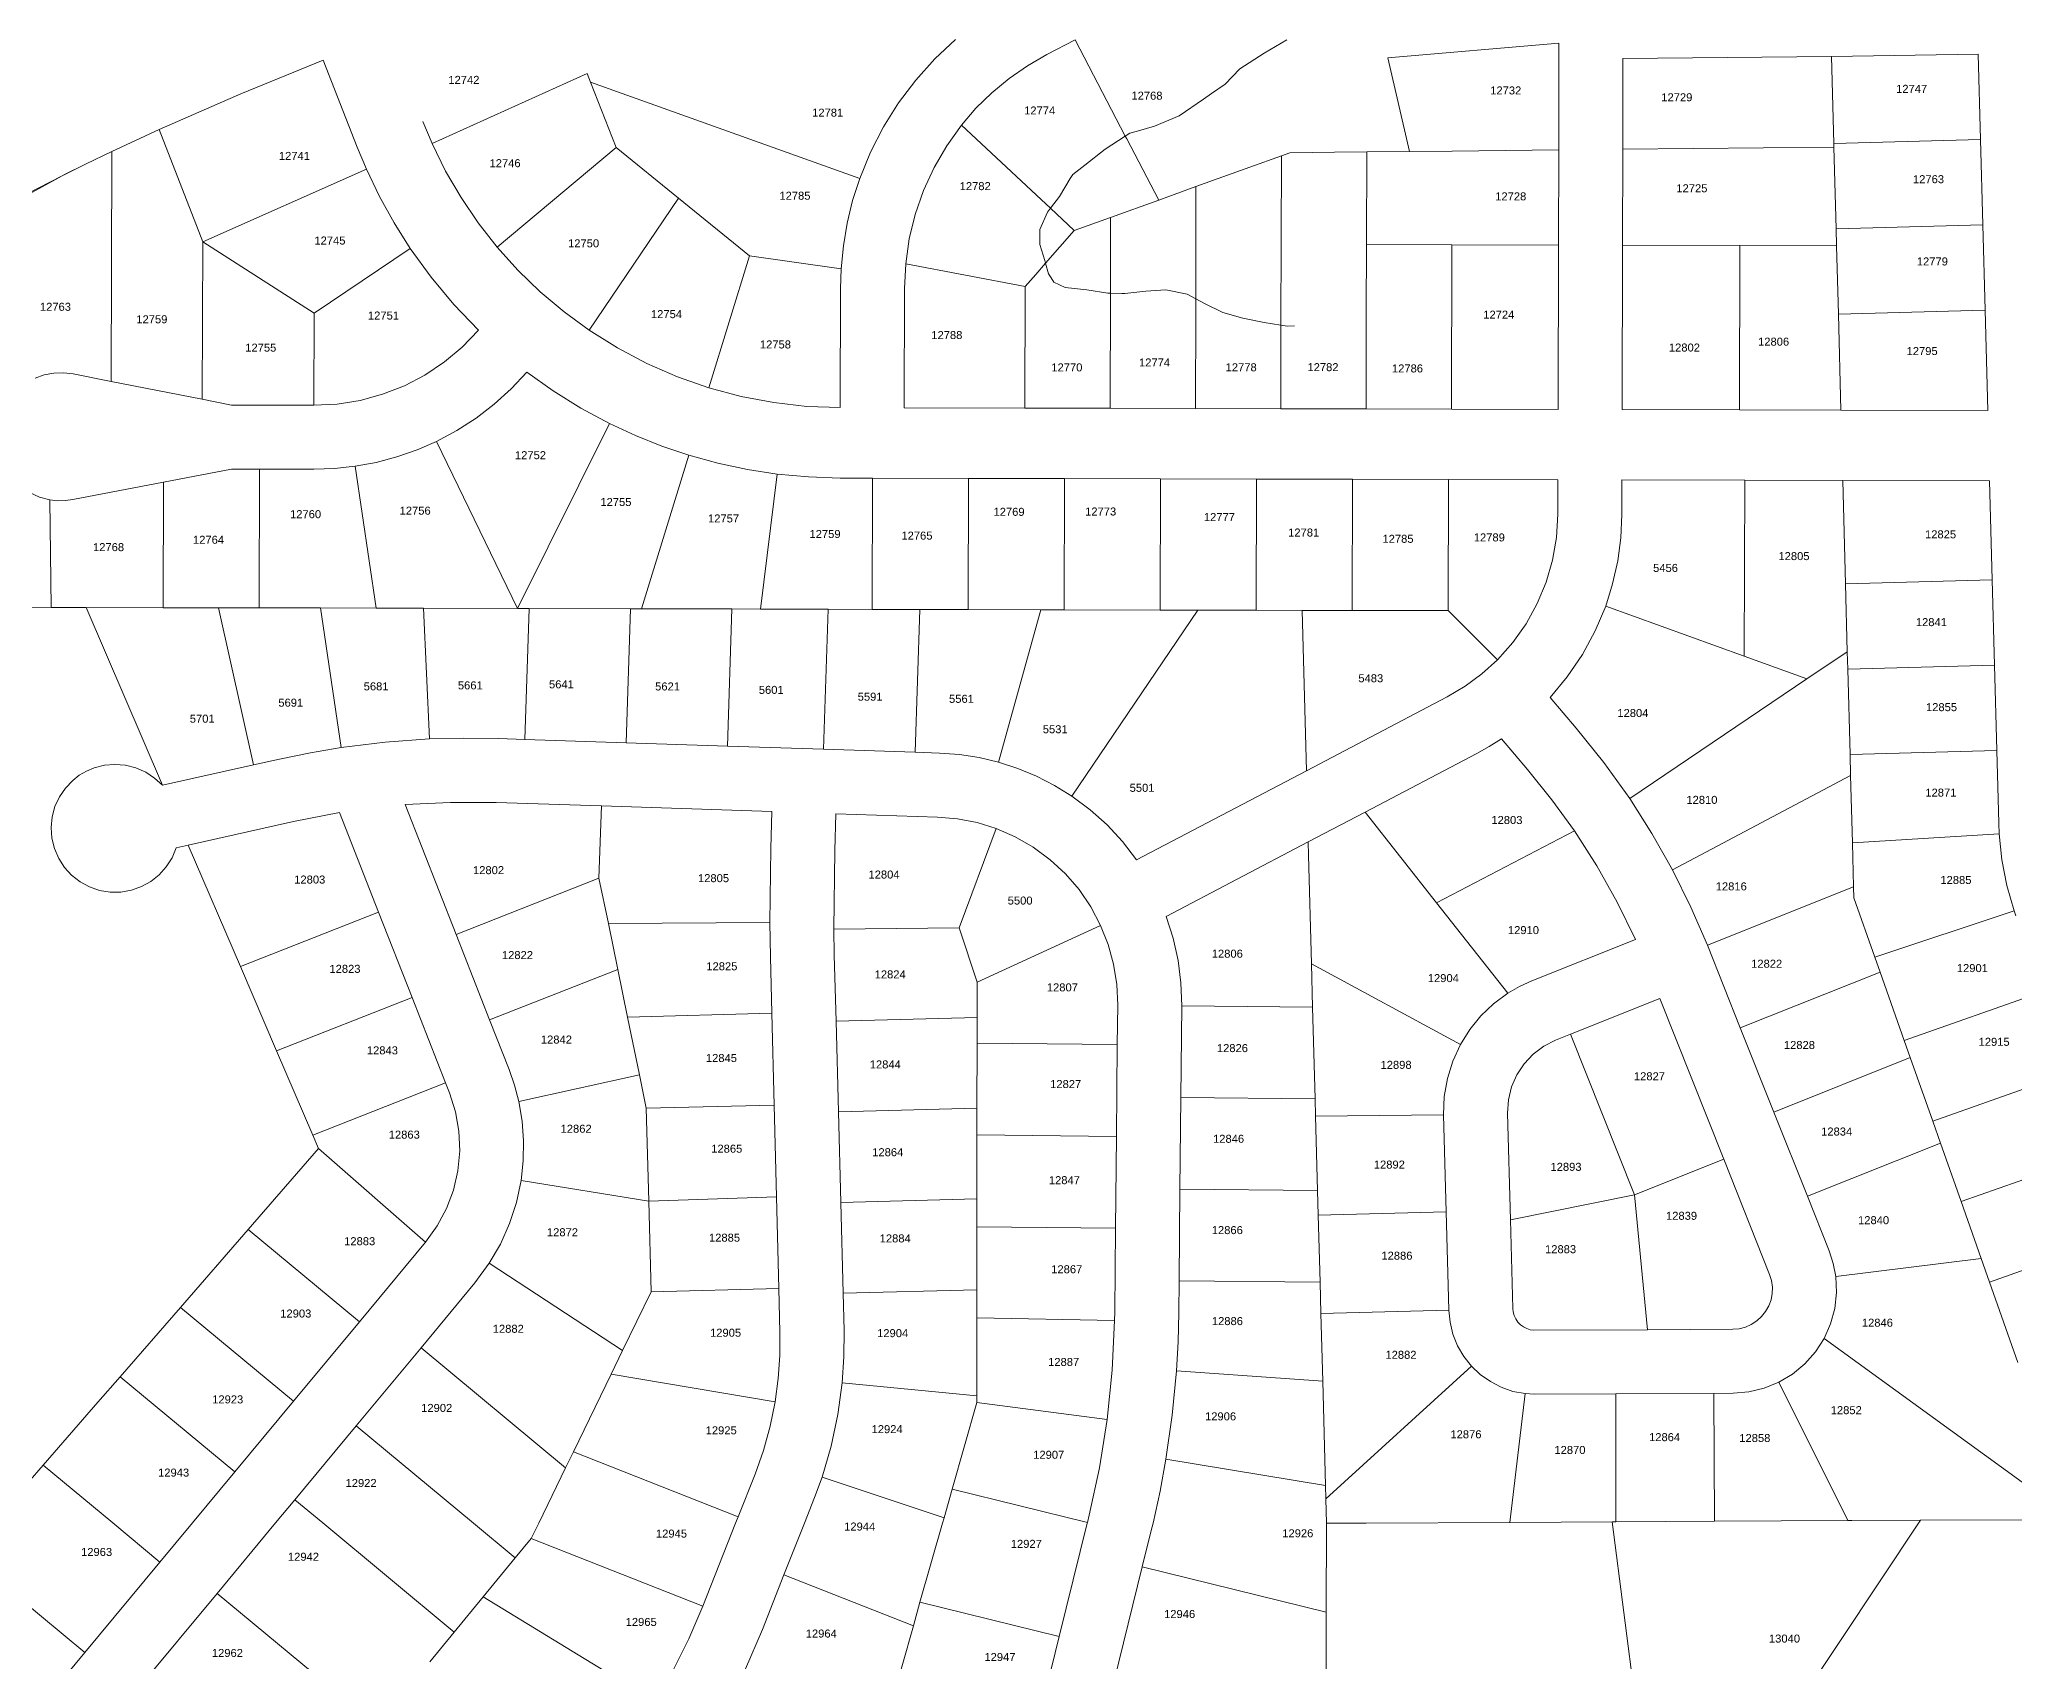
# Model space of a CAD drawing. Header units: feet. Extents: x 865220 to 2843873, y -2240498 to 972474.
# Drawn here: x 2837331 to 2839183, y 970952 to 972472 of the extents above; entities that cross this region are included whole.
import ezdxf
from ezdxf.enums import TextEntityAlignment as Align

# ---------------------------------------------------------------- set-up
doc = ezdxf.new("R2010")
doc.units = ezdxf.units.FT
doc.header["$LTSCALE"] = 0.015
doc.header["$MEASUREMENT"] = 0
doc.layers.add('Dakota County Addresses', color=7, linetype='Continuous', lineweight=5)
doc.layers.add('Dakota County Parcels', color=7, linetype='Continuous', lineweight=5)
doc.styles.add('Dimensions 100', font='arial.ttf')

# ---------------------------------------------------------------- blocks, each defined once
blk = doc.blocks.new('ACMAP_ANN_TEMPLATE_Dakota County Addresses')
at = {"layer": 'Dakota County Addresses', "style": 'Dimensions 100'}
blk.add_attdef('DakotaCountyAddress', text='', height=50, dxfattribs=at).set_placement((0, 0), align=Align.CENTER)

msp = doc.modelspace()

# ---------------------------------------------------------------- linework, layer by layer
at = {"layer": 'Dakota County Parcels', "lineweight": 5}
for p, q in [((2838275.5, 972458.3), (2838302.1, 972472.1)), ((2838479.2, 972459.5), (2838500.6, 972472.2)), ((2837597.3, 972453.1), (2837629.1, 972371.6)), ((2838456.3, 972445), (2838479.2, 972459.5)), ((2838595.1, 972455.1), (2838755.6, 972468.9)), ((2838595.1, 972455.1), (2838615.4, 972367.4)), ((2838755.4, 972368.9), (2838755.6, 972468.9)), ((2838815.4, 972369.5), (2838815.6, 972454.5)), ((2838815.6, 972454.5), (2839011.1, 972456.5)), ((2839011.1, 972456.5), (2839148.6, 972458.6)), ((2839013.2, 972375), (2839011.1, 972456.5)), ((2839150.7, 972378.6), (2839148.6, 972458.6)), ((2837699.3, 972374.8), (2837844.7, 972440.6)), ((2837844.7, 972440.6), (2837847.9, 972432.4)), ((2838442.7, 972430.6), (2838456.3, 972445)), ((2837847.9, 972432.4), (2838100.1, 972342.1)), ((2837847.9, 972432.4), (2837871.7, 972371.2)), ((2838399.7, 972400.8), (2838422.3, 972416.6)), ((2838376.6, 972391.2), (2838399.7, 972400.8)), ((2837443.3, 972388), (2837399.1, 972367.3)), ((2837484.3, 972282.8), (2837443.3, 972388)), ((2837690.6, 972395.5), (2837699.3, 972374.8)), ((2839013.2, 972375), (2839150.7, 972378.6)), ((2839152.8, 972298.7), (2839150.7, 972378.6)), ((2837398.6, 972151.9), (2837399.1, 972367.3)), ((2837629.1, 972371.6), (2837637.7, 972350.8)), ((2837760.3, 972277.8), (2837871.7, 972371.2)), ((2837871.7, 972371.2), (2837930.4, 972323.6)), ((2838311.1, 972354.7), (2838330.2, 972369.5)), ((2838465.8, 972352.7), (2838495.4, 972363.4)), ((2838495.4, 972363.4), (2838503.4, 972366.3)), ((2838503.4, 972366.3), (2838545.1, 972366.7)), ((2838545.1, 972366.7), (2838575.4, 972367)), ((2838575.2, 972280.1), (2838575.4, 972367)), ((2838575.4, 972367), (2838615.4, 972367.4)), ((2838755.2, 972279.7), (2838755.4, 972368.9)), ((2838815.2, 972279.5), (2838815.4, 972369.5)), ((2838815.4, 972369.5), (2839013.3, 972371.5)), ((2839013.3, 972371.5), (2839013.2, 972375)), ((2839015.4, 972295), (2839013.3, 972371.5)), ((2837484.3, 972282.8), (2837637.7, 972350.8)), ((2838299.8, 972346), (2838311.1, 972354.7)), ((2838415.3, 972334.5), (2838465.8, 972352.7)), ((2837846.5, 972199.9), (2837930.4, 972323.6)), ((2837930.4, 972323.6), (2837996.9, 972269.7)), ((2838335.3, 972305.7), (2838380.4, 972321.9)), ((2838380.4, 972321.9), (2838415.3, 972334.5)), ((2838269.1, 972294.2), (2838276, 972310.4)), ((2838301.3, 972293.4), (2838335.3, 972305.7)), ((2838268.9, 972280.3), (2838269.1, 972294.2)), ((2839015.4, 972295), (2839152.8, 972298.7)), ((2839015.8, 972279), (2839015.4, 972295)), ((2839155, 972218.7), (2839152.8, 972298.7)), ((2837483.9, 972135.1), (2837484.3, 972282.8)), ((2837484.3, 972282.8), (2837588.7, 972216)), ((2837588.7, 972216), (2837678.8, 972276.5)), ((2837958.8, 972146), (2837996.9, 972269.7)), ((2837996.9, 972269.7), (2838082.7, 972257.3)), ((2838273.7, 972265.2), (2838268.9, 972280.3)), ((2838575.2, 972280.1), (2838655.2, 972279.9)), ((2838654.8, 972125.9), (2838655.2, 972279.9)), ((2838655.2, 972279.9), (2838755.2, 972279.7)), ((2838754.8, 972125.7), (2838755.2, 972279.7)), ((2838814.8, 972125.5), (2838815.2, 972279.5)), ((2838815.2, 972279.5), (2838925.1, 972279.2)), ((2838924.8, 972125.3), (2838925.1, 972279.2)), ((2838925.1, 972279.2), (2839015.8, 972279)), ((2839017.5, 972215), (2839015.8, 972279)), ((2838082.7, 972257.3), (2838082.1, 972239.1)), ((2838143.3, 972262.1), (2838142.1, 972239)), ((2838143.3, 972262.1), (2838255.1, 972240.9)), ((2838081.9, 972127.3), (2838082.1, 972239.1)), ((2838141.9, 972127.1), (2838142.1, 972239)), ((2838255.1, 972240.9), (2838254.8, 972126.9)), ((2838292.6, 972239.9), (2838282.2, 972244.9)), ((2838313.1, 972237.6), (2838292.6, 972239.9)), ((2838332.7, 972234.5), (2838313.1, 972237.6)), ((2838368.4, 972236.5), (2838348.7, 972234.3)), ((2838387.1, 972237.8), (2838368.4, 972236.5)), ((2838407.2, 972233.8), (2838387.1, 972237.8)), ((2837588.7, 972216), (2837588.5, 972129.5)), ((2838440.5, 972216.4), (2838423.2, 972224.9)), ((2838459.2, 972211.2), (2838440.5, 972216.4)), ((2838479.2, 972207.2), (2838459.2, 972211.2)), ((2839017.5, 972215), (2839155, 972218.7)), ((2839157.5, 972124.7), (2839155, 972218.7)), ((2838507.7, 972204.1), (2838500.9, 972203.8)), ((2837362.9, 972158.9), (2837398.6, 972151.9)), ((2837398.6, 972151.9), (2837483.9, 972135.1)), ((2837483.9, 972135.1), (2837511.4, 972129.6)), ((2837511.4, 972129.6), (2837588.5, 972129.5)), ((2838141.9, 972127.1), (2838254.8, 972126.9)), ((2838254.8, 972126.9), (2838334.8, 972126.7)), ((2838334.8, 972126.7), (2838414.8, 972126.5)), ((2838414.8, 972126.5), (2838494.8, 972126.3)), ((2838494.8, 972126.3), (2838509.8, 972126.3)), ((2838509.8, 972126.3), (2838574.8, 972126.1)), ((2838574.8, 972126.1), (2838654.8, 972125.9)), ((2838654.8, 972125.9), (2838754.8, 972125.7)), ((2838814.8, 972125.5), (2838924.8, 972125.3)), ((2838924.8, 972125.3), (2839019.9, 972125)), ((2839019.9, 972125), (2839157.5, 972124.7)), ((2837779.3, 971939), (2837865.7, 972112.4)), ((2837779.3, 971939), (2837703.5, 972095.7)), ((2837895.6, 971938.8), (2837939.9, 972082.8)), ((2837447.5, 972057.4), (2837511.2, 972069.7)), ((2837511.2, 972069.7), (2837537.5, 972069.6)), ((2837537.2, 971939.6), (2837537.5, 972069.6)), ((2837537.5, 972069.6), (2837588.3, 972069.5)), ((2837646.9, 971939.3), (2837627.3, 972072.3)), ((2838007.2, 971938.5), (2838022.9, 972065)), ((2837362.6, 972041.1), (2837447.5, 972057.4)), ((2837447.2, 971939.8), (2837447.5, 972057.4)), ((2838081.7, 972061.3), (2838112.2, 972061.2)), ((2838111.9, 971938.2), (2838112.2, 972061.2)), ((2838112.2, 972061.2), (2838202.2, 972061)), ((2838201.9, 971938), (2838202.2, 972061)), ((2838202.2, 972061), (2838292.2, 972060.8)), ((2838291.9, 971937.8), (2838292.2, 972060.8)), ((2838292.2, 972060.8), (2838382.1, 972060.6)), ((2838381.9, 971937.6), (2838382.1, 972060.6)), ((2838382.1, 972060.6), (2838472.1, 972060.4)), ((2838471.8, 971937.4), (2838472.1, 972060.4)), ((2838472.1, 972060.4), (2838511.6, 972060.3)), ((2838511.6, 972060.3), (2838562.1, 972060.2)), ((2838561.8, 971937.2), (2838562.1, 972060.2)), ((2838562.1, 972060.2), (2838652.1, 972059.9)), ((2838651.8, 971937), (2838652.1, 972059.9)), ((2838652.1, 972059.9), (2838754.6, 972059.7)), ((2838754.6, 972027.3), (2838754.6, 972059.7)), ((2838814.6, 972027.2), (2838814.6, 972059.5)), ((2838814.6, 972059.5), (2838929.7, 972059.3)), ((2838929.3, 971894.2), (2838929.7, 972059.3)), ((2838929.7, 972059.3), (2839021.6, 972059)), ((2839024.2, 971962.1), (2839021.6, 972059)), ((2839021.6, 972059), (2839159.2, 972058.8)), ((2839161.7, 971965.8), (2839159.2, 972058.8)), ((2837342.2, 971940.1), (2837341.1, 972040.9)), ((2839024.2, 971962.1), (2839161.7, 971965.8)), ((2839025.9, 971898.5), (2839024.2, 971962.1)), ((2839163.8, 971885.8), (2839161.7, 971965.8)), ((2837184.7, 971940.5), (2837342.2, 971940.1)), ((2837342.2, 971940.1), (2837374.9, 971940)), ((2837374.9, 971940), (2837446.6, 971773.3)), ((2837374.9, 971940), (2837447.2, 971939.8)), ((2837447.2, 971939.8), (2837499, 971939.7)), ((2837499, 971939.7), (2837537.2, 971939.6)), ((2837499, 971939.7), (2837531.9, 971792.4)), ((2837537.2, 971939.6), (2837594.7, 971939.5)), ((2837594.7, 971939.5), (2837614.2, 971808.7)), ((2837594.7, 971939.5), (2837646.9, 971939.3)), ((2837646.9, 971939.3), (2837691.2, 971939.2)), ((2837691.2, 971939.2), (2837779.3, 971939)), ((2837696.8, 971816.7), (2837691.2, 971939.2)), ((2837779.3, 971939), (2837790.3, 971939)), ((2837786.3, 971816.3), (2837790.3, 971939)), ((2837790.3, 971939), (2837885.4, 971938.8)), ((2837881.2, 971813.2), (2837885.4, 971938.8)), ((2837885.4, 971938.8), (2837895.6, 971938.8)), ((2837895.6, 971938.8), (2837980.4, 971938.6)), ((2837976.2, 971810), (2837980.4, 971938.6)), ((2837980.4, 971938.6), (2838007.2, 971938.5)), ((2838007.2, 971938.5), (2838070.4, 971938.3)), ((2838066.1, 971807.1), (2838070.4, 971938.3)), ((2838070.4, 971938.3), (2838111.9, 971938.2)), ((2838111.9, 971938.2), (2838156.5, 971938.1)), ((2838152, 971804.2), (2838156.5, 971938.1)), ((2838156.5, 971938.1), (2838201.9, 971938)), ((2838201.9, 971938), (2838269.8, 971937.9)), ((2838230.1, 971795), (2838269.8, 971937.9)), ((2838269.8, 971937.9), (2838291.9, 971937.8)), ((2838291.9, 971937.8), (2838381.9, 971937.6)), ((2838298.9, 971763.2), (2838417.1, 971937.5)), ((2838381.9, 971937.6), (2838417.1, 971937.5)), ((2838417.1, 971937.5), (2838471.8, 971937.4)), ((2838471.8, 971937.4), (2838514.8, 971937.3)), ((2838514.8, 971937.3), (2838561.8, 971937.2)), ((2838518.8, 971787), (2838514.8, 971937.3)), ((2838561.8, 971937.2), (2838651.8, 971937)), ((2838651.8, 971937), (2838697.9, 971890.9)), ((2838799.4, 971941.3), (2838929.3, 971894.2)), ((2838988, 971873), (2839025.9, 971898.5)), ((2839026.4, 971882.2), (2839025.9, 971898.5)), ((2838929.3, 971894.2), (2838988, 971873)), ((2839026.4, 971882.2), (2839163.8, 971885.8)), ((2839028.5, 971802.2), (2839026.4, 971882.2)), ((2839166, 971805.9), (2839163.8, 971885.8)), ((2838821.9, 971761), (2838988, 971873)), ((2838518.8, 971787), (2838650.7, 971856.2)), ((2838747.3, 971855.7), (2838771.8, 971827)), ((2837761.4, 971817.1), (2837786.3, 971816.3)), ((2837786.3, 971816.3), (2837881.2, 971813.2)), ((2837881.2, 971813.2), (2837976.2, 971810)), ((2837976.2, 971810), (2838066.1, 971807.1)), ((2838066.1, 971807.1), (2838152, 971804.2)), ((2838152, 971804.2), (2838175, 971803.5)), ((2838701.6, 971816.7), (2838726.2, 971788)), ((2839028.5, 971802.2), (2839166, 971805.9)), ((2839167.8, 971737.9), (2839166, 971805.9)), ((2837446.6, 971773.3), (2837531.9, 971792.4)), ((2837531.9, 971792.4), (2837556.3, 971797.9)), ((2838359.5, 971703.5), (2838518.8, 971787)), ((2838573.8, 971748.1), (2838678.6, 971803)), ((2839029, 971782.4), (2839028.5, 971802.2)), ((2838862, 971694.1), (2839029, 971782.4)), ((2839030.7, 971719.3), (2839029, 971782.4)), ((2837673.9, 971755.2), (2837721.7, 971633.5)), ((2837759.4, 971757.2), (2837858, 971753.9)), ((2837858, 971753.9), (2837855.7, 971686.1)), ((2837858, 971753.9), (2838017.9, 971748.6)), ((2838016.7, 971714.2), (2838017.9, 971748.6)), ((2838520.6, 971720.2), (2838573.8, 971748.1)), ((2838573.8, 971748.1), (2838640.7, 971663.2)), ((2837470.7, 971717.3), (2837569.4, 971739.3)), ((2837612.4, 971747.7), (2837569.4, 971739.3)), ((2837612.4, 971747.7), (2837649, 971654.4)), ((2838076.7, 971712.3), (2838077.8, 971746.7)), ((2838077.8, 971746.7), (2838173.1, 971743.5)), ((2838193.5, 971639.7), (2838228, 971732.7)), ((2838640.7, 971663.2), (2838770.1, 971730.5)), ((2839167.8, 971737.9), (2839168.2, 971727.8)), ((2837459.3, 971714.6), (2837470.7, 971717.3)), ((2837470.7, 971717.3), (2837519.6, 971603.5)), ((2838016.7, 971714.2), (2838015.8, 971644.8)), ((2838076.7, 971712.3), (2838075.9, 971638.4)), ((2838387.4, 971650.4), (2838520.6, 971720.2)), ((2838520.9, 971707.8), (2838520.6, 971720.2)), ((2839030.7, 971719.3), (2839168.2, 971727.8)), ((2839031.8, 971678), (2839030.7, 971719.3)), ((2838523.7, 971605.8), (2838520.9, 971707.8)), ((2837721.7, 971633.5), (2837855.7, 971686.1)), ((2837855.7, 971686.1), (2837864.5, 971643.7)), ((2838894.7, 971623.4), (2839031.8, 971678)), ((2839032.1, 971667.8), (2839031.8, 971678)), ((2838640.7, 971663.2), (2838707.6, 971578.4)), ((2839032.1, 971667.8), (2839051.7, 971612.2)), ((2839051.7, 971612.2), (2839182.2, 971655.7)), ((2839182.2, 971655.7), (2839183.8, 971651)), ((2837519.6, 971603.5), (2837649, 971654.4)), ((2837649, 971654.4), (2837680.5, 971574.3)), ((2837864.5, 971643.7), (2838015.8, 971644.8)), ((2837864.5, 971643.7), (2837873.3, 971600.7)), ((2838015.8, 971644.8), (2838016.4, 971612.5)), ((2838075.9, 971638.4), (2838193.5, 971639.7)), ((2838075.9, 971638.4), (2838076.3, 971614.1)), ((2838193.5, 971639.7), (2838210.1, 971588.6)), ((2838210.1, 971588.6), (2838325.9, 971642)), ((2837721.7, 971633.5), (2837753.1, 971553.5)), ((2838730.3, 971590.1), (2838827.2, 971628.8)), ((2838894.7, 971623.4), (2838925.5, 971546)), ((2837519.6, 971603.5), (2837553.5, 971524.5)), ((2837753.1, 971553.5), (2837873.3, 971600.7)), ((2837873.3, 971600.7), (2837882.5, 971556.1)), ((2838016.4, 971612.5), (2838017.7, 971559.6)), ((2838076.3, 971614.1), (2838077.9, 971552.1)), ((2838523.7, 971605.8), (2838663.2, 971530.4)), ((2838524.7, 971565.4), (2838523.7, 971605.8)), ((2839051.7, 971612.2), (2839056.6, 971598.2)), ((2838210.1, 971555.5), (2838210.1, 971588.6)), ((2838925.5, 971546), (2839056.6, 971598.2)), ((2839056.6, 971598.2), (2839079.3, 971534)), ((2837553.5, 971524.5), (2837680.5, 971574.3)), ((2837680.5, 971574.3), (2837711.9, 971494.3)), ((2838342, 971567.2), (2838341.6, 971530.2)), ((2838402, 971566.6), (2838401.1, 971480.6)), ((2838402, 971566.6), (2838524.7, 971565.4)), ((2838527, 971479.4), (2838524.7, 971565.4)), ((2838766.5, 971540), (2838850.1, 971573.3)), ((2838850.1, 971573.3), (2838910, 971422.8)), ((2839079.3, 971534), (2839209, 971579.7)), ((2837753.1, 971553.5), (2837771.4, 971506.9)), ((2837882.5, 971556.1), (2838017.7, 971559.6)), ((2837882.5, 971556.1), (2837893.6, 971502)), ((2838017.7, 971559.6), (2838019.9, 971473.6)), ((2838077.9, 971552.1), (2838210.1, 971555.5)), ((2838077.9, 971552.1), (2838080.1, 971467.1)), ((2838210.1, 971531.5), (2838210.1, 971555.5)), ((2838925.5, 971546), (2838957, 971467)), ((2838210, 971470.5), (2838210.1, 971531.5)), ((2838210.1, 971531.5), (2838341.6, 971530.2)), ((2838341.6, 971530.2), (2838340.8, 971444.2)), ((2838752.5, 971534.4), (2838766.5, 971540)), ((2838766.5, 971540), (2838826.4, 971389.5)), ((2839079.3, 971534), (2839084.9, 971518)), ((2837553.5, 971524.5), (2837587.5, 971445.4)), ((2838957, 971467), (2839084.9, 971518)), ((2839084.9, 971518), (2839105.9, 971458.5)), ((2837587.5, 971445.4), (2837711.9, 971494.3)), ((2837711.9, 971494.3), (2837715.6, 971485)), ((2837780.5, 971477), (2837893.6, 971502)), ((2837893.6, 971502), (2837900, 971470.5)), ((2839105.9, 971458.5), (2839235.6, 971504.3)), ((2837900, 971470.5), (2838019.9, 971473.6)), ((2837900, 971470.5), (2837902.3, 971383.6)), ((2838019.9, 971473.6), (2838022.2, 971387.6)), ((2838080.1, 971467.1), (2838210, 971470.5)), ((2838210, 971445.5), (2838210, 971470.5)), ((2838401.1, 971480.6), (2838400.3, 971394.7)), ((2838401.1, 971480.6), (2838527, 971479.4)), ((2838527.5, 971463), (2838527, 971479.4)), ((2838080.1, 971467.1), (2838082.3, 971382.2)), ((2838527.5, 971463), (2838647.4, 971464.3)), ((2838529.3, 971393.4), (2838527.5, 971463)), ((2838649.9, 971373.4), (2838647.4, 971464.3)), ((2838710.1, 971366), (2838707.4, 971465.9)), ((2838957, 971467), (2838988.5, 971388.1)), ((2839105.9, 971458.5), (2839113.2, 971437.8)), ((2837587.5, 971445.4), (2837592.9, 971432.8)), ((2838210, 971445.5), (2838340.8, 971444.2)), ((2838210, 971385.5), (2838210, 971445.5)), ((2838340.8, 971444.2), (2838339.9, 971358.2)), ((2838988.5, 971388.1), (2839113.2, 971437.8)), ((2839113.2, 971437.8), (2839132.5, 971383.1)), ((2837527, 971357), (2837592.9, 971432.8)), ((2837592.9, 971432.8), (2837693.1, 971345.1)), ((2838826.4, 971389.5), (2838910, 971422.8)), ((2838910, 971422.8), (2838953.1, 971314.8)), ((2839132.5, 971383.1), (2839262.2, 971428.8)), ((2837782.7, 971402.7), (2837902.3, 971383.6)), ((2837902.3, 971383.6), (2838022.2, 971387.6)), ((2837902.3, 971383.6), (2837904.5, 971298.6)), ((2838022.2, 971387.6), (2838024.4, 971301.7)), ((2838082.3, 971382.2), (2838210, 971385.5)), ((2838082.3, 971382.2), (2838084.5, 971297.2)), ((2838210, 971359.5), (2838210, 971385.5)), ((2838400.3, 971394.7), (2838399.5, 971308.7)), ((2838400.3, 971394.7), (2838529.3, 971393.4)), ((2838529.9, 971370.2), (2838529.3, 971393.4)), ((2838710.1, 971366), (2838826.4, 971389.5)), ((2838826.4, 971389.5), (2838838.5, 971263)), ((2838988.5, 971388.1), (2839008.8, 971337)), ((2839132.5, 971383.1), (2839151.3, 971329.6)), ((2838210, 971300.5), (2838210, 971359.5)), ((2838210, 971359.5), (2838339.9, 971358.2)), ((2838529.9, 971370.2), (2838649.9, 971373.4)), ((2838531.6, 971307.4), (2838529.9, 971370.2)), ((2838652.3, 971281.4), (2838649.9, 971373.4)), ((2838712.3, 971283), (2838710.1, 971366)), ((2837463.3, 971283.8), (2837527, 971357)), ((2837527, 971357), (2837631.2, 971270.5)), ((2837631.2, 971270.5), (2837693.1, 971345.1)), ((2838339.9, 971358.2), (2838339.2, 971279.3)), ((2839159.1, 971307.6), (2839288.8, 971353.4)), ((2837739.3, 971306.8), (2837752.8, 971325.2)), ((2837752.8, 971325.2), (2837877.8, 971243.6)), ((2839015, 971312.8), (2839151.3, 971329.6)), ((2839151.3, 971329.6), (2839159.1, 971307.6)), ((2837688.9, 971246.1), (2837739.3, 971306.8)), ((2838399.5, 971308.7), (2838399.2, 971278.7)), ((2838399.5, 971308.7), (2838531.6, 971307.4)), ((2838532.4, 971278.2), (2838531.6, 971307.4)), ((2839159.1, 971307.6), (2839185.7, 971232.2)), ((2837877.8, 971243.6), (2837904.5, 971298.6)), ((2837904.5, 971298.6), (2838024.4, 971301.7)), ((2838024.4, 971301.7), (2838025.4, 971260.7)), ((2838084.5, 971297.2), (2838210, 971300.5)), ((2838084.5, 971297.2), (2838085.4, 971262.2)), ((2838209.9, 971274), (2838210, 971300.5)), ((2837406.8, 971218.9), (2837463.3, 971283.8)), ((2837463.3, 971283.8), (2837569.3, 971195.9)), ((2837569.3, 971195.9), (2837631.2, 971270.5)), ((2838209.9, 971274), (2838339.1, 971271.5)), ((2838209.9, 971201), (2838209.9, 971274)), ((2838339.1, 971271.5), (2838339.2, 971279.3)), ((2838532.4, 971278.2), (2838652.3, 971281.4)), ((2838534.1, 971214.7), (2838532.4, 971278.2)), ((2838732.1, 971262.5), (2838838.5, 971263)), ((2838838.5, 971263), (2838918.5, 971263.4)), ((2839004.1, 971254.8), (2839237.6, 971085.1)), ((2837628.2, 971173), (2837688.9, 971246.1)), ((2837688.9, 971246.1), (2837824.4, 971133.6)), ((2837867, 971221.4), (2837877.8, 971243.6)), ((2837386, 971195), (2837406.8, 971218.9)), ((2837406.8, 971218.9), (2837514.3, 971129.7)), ((2837831.7, 971148.6), (2837867, 971221.4)), ((2837867, 971221.4), (2838020.8, 971195.5)), ((2838083.7, 971213.3), (2838209.9, 971201)), ((2838397, 971224.4), (2838534.1, 971214.7)), ((2838536.7, 971116.8), (2838534.1, 971214.7)), ((2838537, 971104.5), (2838673.5, 971228.9)), ((2838961.7, 971213.7), (2839026.3, 971084)), ((2837334.6, 971135.9), (2837386, 971195)), ((2837514.3, 971129.7), (2837569.3, 971195.9)), ((2838186.8, 971113.4), (2838209.9, 971194.8)), ((2838209.9, 971194.8), (2838209.9, 971201)), ((2838209.9, 971194.8), (2838332.1, 971178.7)), ((2838709.4, 971082.4), (2838723.8, 971203.1)), ((2838723.8, 971203.1), (2838732.2, 971202.5)), ((2838732.2, 971202.5), (2838808.8, 971202.9)), ((2838808.8, 971202.9), (2838900.8, 971203.3)), ((2838808.8, 971082.9), (2838808.8, 971202.9)), ((2838900.8, 971203.3), (2838918.8, 971203.4)), ((2838900.8, 971203.3), (2838901.4, 971083.4)), ((2837570.6, 971103.6), (2837628.2, 971173)), ((2837628.2, 971173), (2837738.1, 971081.7)), ((2837824.4, 971133.6), (2837831.7, 971148.6)), ((2837831.7, 971148.6), (2837986.2, 971087.7)), ((2838387.2, 971141.6), (2838536.7, 971116.8)), ((2837287.6, 971081.8), (2837334.6, 971135.9)), ((2837334.6, 971135.9), (2837399.9, 971081.8)), ((2837474.6, 971081.8), (2837514.3, 971129.7)), ((2837799.2, 971081.7), (2837824.4, 971133.6)), ((2837986.2, 971087.7), (2838002, 971127.7)), ((2838057.7, 971105.7), (2838064.8, 971124.9)), ((2838064.8, 971124.9), (2838179.2, 971086.5)), ((2837552.6, 971081.8), (2837570.6, 971103.6)), ((2837570.6, 971103.6), (2837596.9, 971081.8)), ((2838048.3, 971081.6), (2838057.7, 971105.7)), ((2838179.2, 971086.5), (2838186.8, 971113.4)), ((2838186.8, 971113.4), (2838313.5, 971082.3)), ((2838537, 971104.5), (2838536.7, 971116.8)), ((2838537.6, 971081.5), (2838537, 971104.5)), ((2837227.2, 971081.9), (2837373.8, 970960.3)), ((2837399.9, 971081.8), (2837444.1, 971045.1)), ((2837444.1, 971045.1), (2837474.6, 971081.8)), ((2837497.9, 971015.8), (2837552.6, 971081.8)), ((2837596.9, 971081.8), (2837720.1, 970979.6)), ((2837738.1, 971081.7), (2837777.3, 971049.2)), ((2837792.1, 971067.2), (2837799.2, 971081.7)), ((2837953.2, 971003.9), (2837983.8, 971081.7)), ((2837983.8, 971081.7), (2837986.2, 971087.7)), ((2838029.1, 971033.1), (2838048.3, 971081.6)), ((2838156.6, 971007.5), (2838177.8, 971081.6)), ((2838177.8, 971081.6), (2838179.2, 971086.5)), ((2838287.1, 970975.4), (2838313.3, 971081.6)), ((2838313.3, 971081.6), (2838313.5, 971082.3)), ((2838313.5, 971082.3), (2838315.2, 971089.1)), ((2838373.4, 971074.7), (2838375.1, 971081.6)), ((2838537.4, 970998.3), (2838537.6, 971081.5)), ((2838537.6, 971081.5), (2838567.8, 971081.7)), ((2838567.8, 971081.7), (2838575, 971081.7)), ((2838575, 971081.7), (2838709.4, 971082.4)), ((2838709.8, 971082.4), (2838805.6, 971082.9)), ((2838805.6, 971082.9), (2838843.9, 970782.8)), ((2838805.6, 971082.9), (2838808.8, 971082.9)), ((2838808.8, 971082.9), (2838901.4, 971083.4)), ((2839094.6, 971084.4), (2838893.7, 970782.6)), ((2838901.4, 971083.4), (2839026.3, 971084)), ((2839026.3, 971084), (2839030.2, 971084)), ((2839030.2, 971084), (2839094.6, 971084.4)), ((2839094.6, 971084.4), (2839195.2, 971084.9)), ((2837777.3, 971049.2), (2837792.1, 971067.2)), ((2837792.1, 971067.2), (2837953.2, 971003.9)), ((2838365, 971040.7), (2838373.4, 971074.7)), ((2837373.8, 970960.3), (2837444.1, 971045.1)), ((2837747.3, 971012.7), (2837777.3, 971049.2)), ((2838009, 970981.9), (2838029.1, 971033.1)), ((2838029.1, 971033.1), (2838150.4, 970985.4)), ((2838338.7, 970933.9), (2838365, 971040.7)), ((2838365, 971040.7), (2838537.4, 970998.3)), ((2837425.1, 970928.1), (2837497.9, 971015.8)), ((2837497.9, 971015.8), (2837647.7, 970891.5)), ((2837720.1, 970979.6), (2837747.3, 971012.7)), ((2837747.3, 971012.7), (2837908.5, 970914.1)), ((2838150.4, 970985.4), (2838156.6, 971007.5)), ((2838156.6, 971007.5), (2838287.1, 970975.4)), ((2838537.2, 970904.2), (2838537.4, 970998.3)), ((2837697.2, 970951.6), (2837720.1, 970979.6)), ((2837993.2, 970945.1), (2838009, 970981.9)), ((2838126.6, 970901.6), (2838150.4, 970985.4)), ((2838260.9, 970868.6), (2838287.1, 970975.4)), ((2837345.1, 970925.6), (2837373.8, 970960.3))]:
    msp.add_line(p, q, dxfattribs=at)
for points in [[(2838189.9, 972472.4), (2838170.4, 972454.2), (2838152.6, 972434.4), (2838136.5, 972413.1)], [(2838302.1, 972472.1), (2838349.1, 972381.9), (2838350.5, 972379.2), (2838380.4, 972321.9)], [(2837597.3, 972453.1), (2837519.9, 972421.6), (2837443.3, 972388)], [(2838275.5, 972458.3), (2838257.4, 972447.8), (2838240.2, 972435.9), (2838224, 972422.5), (2838209.1, 972407.9), (2838195.4, 972392)], [(2838422.3, 972416.6), (2838429.8, 972421.8), (2838442.7, 972430.6)], [(2838136.5, 972413.1), (2838122.4, 972390.5), (2838110.2, 972366.8), (2838100.1, 972342.1)], [(2838195.4, 972392), (2838181.7, 972372.8), (2838169.8, 972352.3), (2838160, 972330.8), (2838152.2, 972308.5), (2838146.6, 972285.5), (2838143.3, 972262.1)], [(2838195.4, 972392), (2838270.1, 972322.5), (2838279, 972314.2), (2838301.3, 972293.4)], [(2838330.2, 972369.5), (2838349.1, 972381.9), (2838353.4, 972384.6)], [(2838353.4, 972384.6), (2838361.5, 972386.9), (2838376.6, 972391.2)], [(2837264.2, 972298.4), (2837308.2, 972321.9), (2837352.6, 972344.6), (2837374.5, 972355.4), (2837399.1, 972367.3)], [(2837399.1, 972367.3), (2837374.5, 972355.4), (2837354.8, 972345.8)], [(2837699.3, 972374.8), (2837712, 972349), (2837726.5, 972324.2), (2837742.6, 972300.4), (2837760.3, 972277.8)], [(2838494.8, 972126.3), (2838495, 972201.3), (2838495, 972204.7), (2838495.4, 972363.4)], [(2838615.4, 972367.4), (2838655.4, 972367.8), (2838755.4, 972368.9)], [(2837354.8, 972345.8), (2837352.6, 972344.6), (2837308.7, 972320.5), (2837265.5, 972295.4)], [(2837637.7, 972350.8), (2837650, 972325.3), (2837663.7, 972300.5), (2837678.8, 972276.5)], [(2838100.1, 972342.1), (2838093.5, 972321.4), (2838088.4, 972300.3), (2838084.8, 972278.9), (2838082.7, 972257.3)], [(2838287.5, 972325.2), (2838297.4, 972342), (2838299.8, 972346)], [(2838276, 972310.4), (2838279, 972314.2), (2838287.5, 972325.2)], [(2838414.8, 972126.5), (2838415.1, 972219), (2838415.1, 972229.4), (2838415.3, 972334.5)], [(2838334.8, 972126.7), (2838335.1, 972234.5), (2838335.1, 972236.7), (2838335.3, 972305.7)], [(2838255.1, 972240.9), (2838265.1, 972252.2), (2838274.4, 972262.8), (2838301.3, 972293.4)], [(2837678.8, 972276.5), (2837698.3, 972249.5), (2837719.6, 972223.9), (2837742.7, 972199.8)], [(2837760.3, 972277.8), (2837779.8, 972256.1), (2837800.7, 972235.9), (2837823, 972217.1), (2837846.5, 972199.9)], [(2838574.8, 972126.1), (2838575, 972216.1), (2838575.2, 972280.1)], [(2838277, 972252.8), (2838274.4, 972262.8), (2838273.7, 972265.2)], [(2838282.2, 972244.9), (2838279.6, 972249), (2838277, 972252.8)], [(2838348.7, 972234.3), (2838345.7, 972234.3), (2838335.1, 972234.5), (2838332.7, 972234.5)], [(2838423.2, 972224.9), (2838415.1, 972229.4), (2838407.2, 972233.8)], [(2839019.9, 972125), (2839019.9, 972125), (2839017.5, 972215)], [(2837588.5, 972129.5), (2837610.3, 972130.6), (2837631.9, 972134.1), (2837652.9, 972139.8), (2837673.3, 972147.8), (2837692.6, 972157.9), (2837710.8, 972170.1), (2837727.5, 972184.1), (2837742.7, 972199.8)], [(2837846.5, 972199.9), (2837873, 972183.4), (2837900.6, 972168.8), (2837929.3, 972156.3), (2837958.8, 972146)], [(2838500.9, 972203.8), (2838495, 972204.7), (2838479.2, 972207.2)], [(2837362.9, 972158.9), (2837353.9, 972160), (2837344.7, 972159.7), (2837335.8, 972158), (2837327.2, 972155)], [(2837703.5, 972095.7), (2837722.4, 972105.8), (2837740.5, 972117.5), (2837757.5, 972130.6), (2837773.4, 972145), (2837788.1, 972160.7)], [(2837788.1, 972160.7), (2837812.9, 972143), (2837838.8, 972126.9), (2837865.7, 972112.4)], [(2837958.8, 972146), (2837988.9, 972137.9), (2838019.6, 972132.1), (2838050.7, 972128.5), (2838081.9, 972127.3)], [(2837865.7, 972112.4), (2837889.8, 972101.2), (2837914.6, 972091.3), (2837939.9, 972082.8)], [(2837627.3, 972072.3), (2837647, 972075.9), (2837666.3, 972081.1), (2837685.2, 972087.7), (2837703.5, 972095.7)], [(2837939.9, 972082.8), (2837967.2, 972075.2), (2837994.9, 972069.3), (2838022.9, 972065)], [(2837299.9, 972069.2), (2837305.9, 972060.8), (2837313.3, 972053.6), (2837321.8, 972047.8), (2837331.2, 972043.5), (2837341.1, 972040.9)], [(2837588.3, 972069.5), (2837607.9, 972070.2), (2837627.3, 972072.3)], [(2838022.9, 972065), (2838052.2, 972062.3), (2838081.7, 972061.3)], [(2837341.1, 972040.9), (2837348.3, 972040.1), (2837355.5, 972040.2), (2837362.6, 972041.1)], [(2838697.9, 971890.9), (2838712.3, 971907.1), (2838724.9, 971924.7), (2838735.3, 971943.6), (2838743.6, 971963.6), (2838749.6, 971984.4), (2838753.3, 972005.7), (2838754.6, 972027.3)], [(2838799.4, 971941.3), (2838805.9, 971962.2), (2838810.7, 971983.6), (2838813.6, 972005.3), (2838814.6, 972027.2)], [(2838514.8, 971937.3), (2838514.8, 971937.3), (2838561.8, 971937.2)], [(2838747.3, 971855.7), (2838763.4, 971875), (2838777.6, 971895.9), (2838789.6, 971918.1), (2838799.4, 971941.3)], [(2838650.7, 971856.2), (2838667.6, 971866.1), (2838683.4, 971877.8), (2838697.9, 971890.9)], [(2838821.9, 971761), (2838797.8, 971794.7), (2838771.8, 971827)], [(2837614.2, 971808.7), (2837585.2, 971803.8), (2837556.3, 971797.9)], [(2837696.8, 971816.7), (2837655.4, 971813.7), (2837614.2, 971808.7)], [(2837761.4, 971817.1), (2837729.1, 971817.5), (2837696.8, 971816.7)], [(2838230.1, 971795), (2838212, 971799.3), (2838193.6, 971802.1), (2838175, 971803.5)], [(2838678.6, 971803), (2838690.3, 971809.6), (2838701.6, 971816.7)], [(2837446.6, 971773.3), (2837439.2, 971780.1), (2837430.9, 971785.6), (2837421.7, 971789.7), (2837412, 971792.1), (2837402, 971792.9), (2837392.1, 971792.1), (2837382.4, 971789.6), (2837375.3, 971786.6), (2837368.6, 971782.7), (2837362.5, 971777.9), (2837355.6, 971770.7), (2837349.9, 971762.4), (2837345.8, 971753.3), (2837343.2, 971743.6), (2837342.2, 971733.7), (2837342.9, 971723.7), (2837345.3, 971713.9), (2837349.3, 971704.7), (2837354.7, 971696.3), (2837361.4, 971688.9), (2837369.3, 971682.8), (2837378.1, 971678), (2837387.6, 971674.8), (2837397.5, 971673.1), (2837407.5, 971673.2), (2837417.4, 971674.9), (2837426.9, 971678.3), (2837435.6, 971683.1), (2837443.4, 971689.4), (2837450.1, 971696.8), (2837455.5, 971705.3), (2837459.3, 971714.6)], [(2838298.9, 971763.2), (2838282.8, 971773.2), (2838265.8, 971781.9), (2838248.2, 971789.2), (2838230.1, 971795)], [(2838770.1, 971730.5), (2838748.9, 971759.8), (2838726.2, 971788)], [(2837759.4, 971757.2), (2837716.6, 971757.3), (2837673.9, 971755.2)], [(2838359.5, 971703.5), (2838346.5, 971720.5), (2838332, 971736.1), (2838316.1, 971750.4), (2838298.9, 971763.2)], [(2838862, 971694.1), (2838842.8, 971728.1), (2838821.9, 971761)], [(2838228, 971732.7), (2838210.1, 971738.3), (2838191.7, 971741.9), (2838173.1, 971743.5)], [(2838325.9, 971642), (2838316.8, 971659.3), (2838305.7, 971675.5), (2838292.9, 971690.3), (2838278.6, 971703.5), (2838262.8, 971715.2), (2838245.9, 971724.9), (2838228, 971732.7)], [(2838827.2, 971628.8), (2838810.2, 971663.8), (2838791.1, 971697.7), (2838770.1, 971730.5)], [(2839168.2, 971727.8), (2839170.8, 971703.4), (2839175.5, 971679.3), (2839182.2, 971655.7)], [(2838894.7, 971623.4), (2838879.3, 971659.2), (2838862, 971694.1)], [(2838342, 971567.2), (2838341.1, 971586.5), (2838338.1, 971605.5), (2838333, 971624.1), (2838325.9, 971642)], [(2838402, 971566.6), (2838401.2, 971588), (2838398.5, 971609.2), (2838393.9, 971630), (2838387.4, 971650.4)], [(2838730.3, 971590.1), (2838718.7, 971584.8), (2838707.6, 971578.4)], [(2838707.6, 971578.4), (2838694.3, 971568.6), (2838682.4, 971557.2), (2838672, 971544.4), (2838663.2, 971530.4)], [(2838663.2, 971530.4), (2838656.1, 971514.8), (2838651, 971498.4), (2838648.1, 971481.5), (2838647.4, 971464.3)], [(2838752.5, 971534.4), (2838741.4, 971528.8), (2838731.4, 971521.4), (2838722.9, 971512.3), (2838716, 971501.9), (2838711.1, 971490.5), (2838708.2, 971478.4), (2838707.4, 971465.9)], [(2837780.5, 971477), (2837776.6, 971492.1), (2837771.4, 971506.9)], [(2837693.1, 971345.1), (2837704, 971360.2), (2837712.8, 971376.5), (2837719.3, 971393.9), (2837723.4, 971412), (2837725.2, 971430.5), (2837724.4, 971449), (2837721.2, 971467.3), (2837715.6, 971485)], [(2837782.7, 971402.7), (2837784.8, 971421.3), (2837785.1, 971440), (2837783.7, 971458.6), (2837780.5, 971477)], [(2837752.8, 971325.2), (2837763.3, 971343.3), (2837771.9, 971362.4), (2837778.4, 971382.2), (2837782.7, 971402.7)], [(2839015, 971312.8), (2839012.7, 971325.1), (2839008.8, 971337)], [(2838918.5, 971263.4), (2838924.5, 971263.9), (2838930.4, 971265.4), (2838935.9, 971267.9), (2838941, 971271.2), (2838945.5, 971275.2), (2838949.3, 971280), (2838952.3, 971285.2), (2838954.4, 971290.9), (2838955.5, 971296.9), (2838955.7, 971303), (2838954.9, 971309), (2838953.1, 971314.8)], [(2839004.1, 971254.8), (2839010.2, 971268.5), (2839014.1, 971282.9), (2839015.7, 971297.8), (2839015, 971312.8)], [(2838332.1, 971178.7), (2838336.8, 971225), (2838339.1, 971271.5)], [(2838397, 971224.4), (2838398.5, 971251.5), (2838399.2, 971278.7)], [(2838652.3, 971281.4), (2838653.5, 971269.9), (2838656.2, 971258.7), (2838660.5, 971248), (2838666.3, 971238), (2838673.5, 971228.9)], [(2838712.3, 971283), (2838712.7, 971279.6), (2838713.6, 971276.2), (2838715.1, 971273.1), (2838717.1, 971270.2), (2838719.5, 971267.7), (2838722.3, 971265.7), (2838725.4, 971264.1), (2838728.7, 971263), (2838732.1, 971262.5)], [(2838020.8, 971195.5), (2838023.7, 971217.1), (2838025.3, 971238.9), (2838025.4, 971260.7)], [(2838083.7, 971213.3), (2838085.3, 971237.7), (2838085.4, 971262.2)], [(2838961.7, 971213.7), (2838974.6, 971221.4), (2838986.1, 971230.9), (2838996, 971242.2), (2839004.1, 971254.8)], [(2838064.8, 971124.9), (2838073.3, 971153.9), (2838079.6, 971183.4), (2838083.7, 971213.3)], [(2838387.2, 971141.6), (2838393, 971182.9), (2838397, 971224.4)], [(2838673.5, 971228.9), (2838681.8, 971221), (2838691.3, 971214.3), (2838701.5, 971209), (2838712.4, 971205.2), (2838723.8, 971203.1)], [(2838918.8, 971203.4), (2838933.6, 971204.6), (2838948, 971208.1), (2838961.7, 971213.7)], [(2838002, 971127.7), (2838009.8, 971149.8), (2838016.1, 971172.5), (2838020.8, 971195.5)], [(2838315.2, 971089.1), (2838324.8, 971133.6), (2838332.1, 971178.7)], [(2838375.1, 971081.6), (2838381.7, 971111.5), (2838387.2, 971141.6)], [(2838537.6, 971081.5), (2838537.6, 971081.5), (2838567.8, 971081.7)], [(2837908.5, 970914.1), (2837925.1, 970943.1), (2837940, 970973.1), (2837953.2, 971003.9)]]:
    msp.add_lwpolyline(points, dxfattribs=at)

# ---------------------------------------------------------------- block references
at = {"layer": 'Dakota County Addresses', "lineweight": 5, "xscale": 0.15, "yscale": 0.15, "zscale": 0.15}
for p, values in [((2837729.1, 972430.8), {'DakotaCountyAddress': '12742'}), ((2838369.4, 972416), {'DakotaCountyAddress': '12768'}), ((2838705.7, 972420.9), {'DakotaCountyAddress': '12732'}), ((2838866.1, 972414.5), {'DakotaCountyAddress': '12729'}), ((2839086.2, 972422.4), {'DakotaCountyAddress': '12747'}), ((2838070.1, 972400.1), {'DakotaCountyAddress': '12781'}), ((2838268.8, 972402.1), {'DakotaCountyAddress': '12774'}), ((2837570.2, 972359.5), {'DakotaCountyAddress': '12741'}), ((2837767.7, 972352.7), {'DakotaCountyAddress': '12746'}), ((2839102, 972337.7), {'DakotaCountyAddress': '12763'}), ((2838039.4, 972322.2), {'DakotaCountyAddress': '12785'}), ((2838208.4, 972331.2), {'DakotaCountyAddress': '12782'}), ((2838710.4, 972321.6), {'DakotaCountyAddress': '12728'}), ((2838880.2, 972329.2), {'DakotaCountyAddress': '12725'}), ((2837603.5, 972280.2), {'DakotaCountyAddress': '12745'}), ((2837841.3, 972277.6), {'DakotaCountyAddress': '12750'}), ((2839105.6, 972260.6), {'DakotaCountyAddress': '12779'}), ((2837346.2, 972218.1), {'DakotaCountyAddress': '12763'}), ((2837436.6, 972206.4), {'DakotaCountyAddress': '12759'}), ((2837653.7, 972209.9), {'DakotaCountyAddress': '12751'}), ((2837919, 972211.2), {'DakotaCountyAddress': '12754'}), ((2838699.2, 972210.7), {'DakotaCountyAddress': '12724'}), ((2838181.8, 972191.6), {'DakotaCountyAddress': '12788'}), ((2838956.8, 972185.4), {'DakotaCountyAddress': '12806'}), ((2837538.7, 972179.8), {'DakotaCountyAddress': '12755'}), ((2838021.1, 972182.8), {'DakotaCountyAddress': '12758'}), ((2838873.2, 972179.9), {'DakotaCountyAddress': '12802'}), ((2839096, 972176.6), {'DakotaCountyAddress': '12795'}), ((2838294.3, 972161.3), {'DakotaCountyAddress': '12770'}), ((2838376.5, 972165.9), {'DakotaCountyAddress': '12774'}), ((2838457.7, 972161.4), {'DakotaCountyAddress': '12778'}), ((2838534.4, 972161.5), {'DakotaCountyAddress': '12782'}), ((2838613.6, 972160.3), {'DakotaCountyAddress': '12786'}), ((2837791.5, 972079), {'DakotaCountyAddress': '12752'}), ((2837580.7, 972023.7), {'DakotaCountyAddress': '12760'}), ((2837683.4, 972027), {'DakotaCountyAddress': '12756'}), ((2837871.6, 972035.1), {'DakotaCountyAddress': '12755'}), ((2837972.5, 972019.7), {'DakotaCountyAddress': '12757'}), ((2838240.1, 972025.9), {'DakotaCountyAddress': '12769'}), ((2838326, 972026.2), {'DakotaCountyAddress': '12773'}), ((2838437.3, 972021), {'DakotaCountyAddress': '12777'}), ((2837489.7, 971999.7), {'DakotaCountyAddress': '12764'}), ((2838067.6, 972005.1), {'DakotaCountyAddress': '12759'}), ((2838153.8, 972003.6), {'DakotaCountyAddress': '12765'}), ((2838516.3, 972006.5), {'DakotaCountyAddress': '12781'}), ((2838604.7, 972000.6), {'DakotaCountyAddress': '12785'}), ((2838690.3, 972001.9), {'DakotaCountyAddress': '12789'}), ((2839113.3, 972004.8), {'DakotaCountyAddress': '12825'}), ((2837396, 971992.8), {'DakotaCountyAddress': '12768'}), ((2838975.9, 971984.4), {'DakotaCountyAddress': '12805'}), ((2838855.5, 971973.3), {'DakotaCountyAddress': '5456'}), ((2839104.7, 971922.5), {'DakotaCountyAddress': '12841'}), ((2838579.2, 971869.9), {'DakotaCountyAddress': '5483'}), ((2837646.8, 971862.3), {'DakotaCountyAddress': '5681'}), ((2837735.1, 971863.2), {'DakotaCountyAddress': '5661'}), ((2837820.5, 971864.2), {'DakotaCountyAddress': '5641'}), ((2837920, 971862.2), {'DakotaCountyAddress': '5621'}), ((2838017.2, 971859), {'DakotaCountyAddress': '5601'}), ((2838109.9, 971852.6), {'DakotaCountyAddress': '5591'}), ((2837566.8, 971847), {'DakotaCountyAddress': '5691'}), ((2838195.5, 971850.6), {'DakotaCountyAddress': '5561'}), ((2838824.9, 971837.3), {'DakotaCountyAddress': '12804'}), ((2839114.2, 971842.8), {'DakotaCountyAddress': '12855'}), ((2837483.8, 971832), {'DakotaCountyAddress': '5701'}), ((2838283.4, 971822.1), {'DakotaCountyAddress': '5531'}), ((2838364.8, 971767.2), {'DakotaCountyAddress': '5501'}), ((2839113.6, 971762.7), {'DakotaCountyAddress': '12871'}), ((2838889.6, 971755.9), {'DakotaCountyAddress': '12810'}), ((2838706.8, 971737), {'DakotaCountyAddress': '12803'}), ((2837752.2, 971690), {'DakotaCountyAddress': '12802'}), ((2838122.9, 971685.9), {'DakotaCountyAddress': '12804'}), ((2837584.6, 971681.2), {'DakotaCountyAddress': '12803'}), ((2837963.1, 971682.5), {'DakotaCountyAddress': '12805'}), ((2838917.1, 971674.8), {'DakotaCountyAddress': '12816'}), ((2839127.7, 971680.8), {'DakotaCountyAddress': '12885'}), ((2838250.5, 971661.5), {'DakotaCountyAddress': '5500'}), ((2838722.3, 971633.8), {'DakotaCountyAddress': '12910'}), ((2838444.7, 971611.7), {'DakotaCountyAddress': '12806'}), ((2837617.6, 971597.5), {'DakotaCountyAddress': '12823'}), ((2837779.3, 971610.4), {'DakotaCountyAddress': '12822'}), ((2837970.9, 971599.9), {'DakotaCountyAddress': '12825'}), ((2838128.7, 971592.3), {'DakotaCountyAddress': '12824'}), ((2838950.3, 971602.3), {'DakotaCountyAddress': '12822'}), ((2839143.1, 971598.2), {'DakotaCountyAddress': '12901'}), ((2838290.1, 971580.1), {'DakotaCountyAddress': '12807'}), ((2838647.2, 971588.8), {'DakotaCountyAddress': '12904'}), ((2837652.7, 971521.1), {'DakotaCountyAddress': '12843'}), ((2837815.8, 971531.2), {'DakotaCountyAddress': '12842'}), ((2838449.5, 971523.2), {'DakotaCountyAddress': '12826'}), ((2838981, 971526.1), {'DakotaCountyAddress': '12828'}), ((2839163.5, 971529.1), {'DakotaCountyAddress': '12915'}), ((2837970.5, 971513.9), {'DakotaCountyAddress': '12845'}), ((2838124.1, 971507.9), {'DakotaCountyAddress': '12844'}), ((2838602.9, 971507.5), {'DakotaCountyAddress': '12898'}), ((2838293.2, 971489.5), {'DakotaCountyAddress': '12827'}), ((2838840.4, 971496.8), {'DakotaCountyAddress': '12827'}), ((2837834.3, 971447.6), {'DakotaCountyAddress': '12862'}), ((2839015.9, 971445), {'DakotaCountyAddress': '12834'}), ((2837673.2, 971442.1), {'DakotaCountyAddress': '12863'}), ((2837975.5, 971428.9), {'DakotaCountyAddress': '12865'}), ((2838126.4, 971425.6), {'DakotaCountyAddress': '12864'}), ((2838445.9, 971438.2), {'DakotaCountyAddress': '12846'}), ((2838596.6, 971414), {'DakotaCountyAddress': '12892'}), ((2838762.2, 971411.9), {'DakotaCountyAddress': '12893'}), ((2838292, 971399.4), {'DakotaCountyAddress': '12847'}), ((2838444.7, 971352.6), {'DakotaCountyAddress': '12866'}), ((2838870.5, 971366), {'DakotaCountyAddress': '12839'}), ((2839050.5, 971361.9), {'DakotaCountyAddress': '12840'}), ((2837631.4, 971342.2), {'DakotaCountyAddress': '12883'}), ((2837821.5, 971350.6), {'DakotaCountyAddress': '12872'}), ((2837973.4, 971345.5), {'DakotaCountyAddress': '12885'}), ((2838133.4, 971344.8), {'DakotaCountyAddress': '12884'}), ((2838757.1, 971334.7), {'DakotaCountyAddress': '12883'}), ((2838294.2, 971315.9), {'DakotaCountyAddress': '12867'}), ((2838603.7, 971328.6), {'DakotaCountyAddress': '12886'}), ((2837571.5, 971274.4), {'DakotaCountyAddress': '12903'}), ((2837770.7, 971260.1), {'DakotaCountyAddress': '12882'}), ((2838444.8, 971267.3), {'DakotaCountyAddress': '12886'}), ((2839054.1, 971265.8), {'DakotaCountyAddress': '12846'}), ((2837974.4, 971256.4), {'DakotaCountyAddress': '12905'}), ((2838131, 971256), {'DakotaCountyAddress': '12904'}), ((2838291.3, 971229), {'DakotaCountyAddress': '12887'}), ((2838607.5, 971235.7), {'DakotaCountyAddress': '12882'}), ((2837507.7, 971193.9), {'DakotaCountyAddress': '12923'}), ((2837703.6, 971185.9), {'DakotaCountyAddress': '12902'}), ((2838438.4, 971178), {'DakotaCountyAddress': '12906'}), ((2839024.9, 971183.8), {'DakotaCountyAddress': '12852'}), ((2837970.3, 971164.9), {'DakotaCountyAddress': '12925'}), ((2838125.8, 971166), {'DakotaCountyAddress': '12924'}), ((2838668.4, 971161.2), {'DakotaCountyAddress': '12876'}), ((2838854.6, 971158.5), {'DakotaCountyAddress': '12864'}), ((2838939.2, 971157.7), {'DakotaCountyAddress': '12858'}), ((2838277.3, 971142), {'DakotaCountyAddress': '12907'}), ((2838765.9, 971146.5), {'DakotaCountyAddress': '12870'}), ((2837457, 971125.3), {'DakotaCountyAddress': '12943'}), ((2837632.7, 971115.5), {'DakotaCountyAddress': '12922'}), ((2838100.1, 971074.7), {'DakotaCountyAddress': '12944'}), ((2837923.7, 971068.1), {'DakotaCountyAddress': '12945'}), ((2838256.3, 971058.5), {'DakotaCountyAddress': '12927'}), ((2838510.8, 971068.4), {'DakotaCountyAddress': '12926'}), ((2837384.8, 971050.9), {'DakotaCountyAddress': '12963'}), ((2837578.7, 971046.4), {'DakotaCountyAddress': '12942'}), ((2837895.3, 970985.3), {'DakotaCountyAddress': '12965'}), ((2838400, 970992.7), {'DakotaCountyAddress': '12946'}), ((2838064.1, 970974.4), {'DakotaCountyAddress': '12964'}), ((2838967, 970969.7), {'DakotaCountyAddress': '13040'}), ((2837507.4, 970956.2), {'DakotaCountyAddress': '12962'}), ((2838231.6, 970952.4), {'DakotaCountyAddress': '12947'})]:
    msp.add_blockref('ACMAP_ANN_TEMPLATE_Dakota County Addresses', p, dxfattribs=at).add_auto_attribs(values)

doc.saveas('drawing.dxf')
